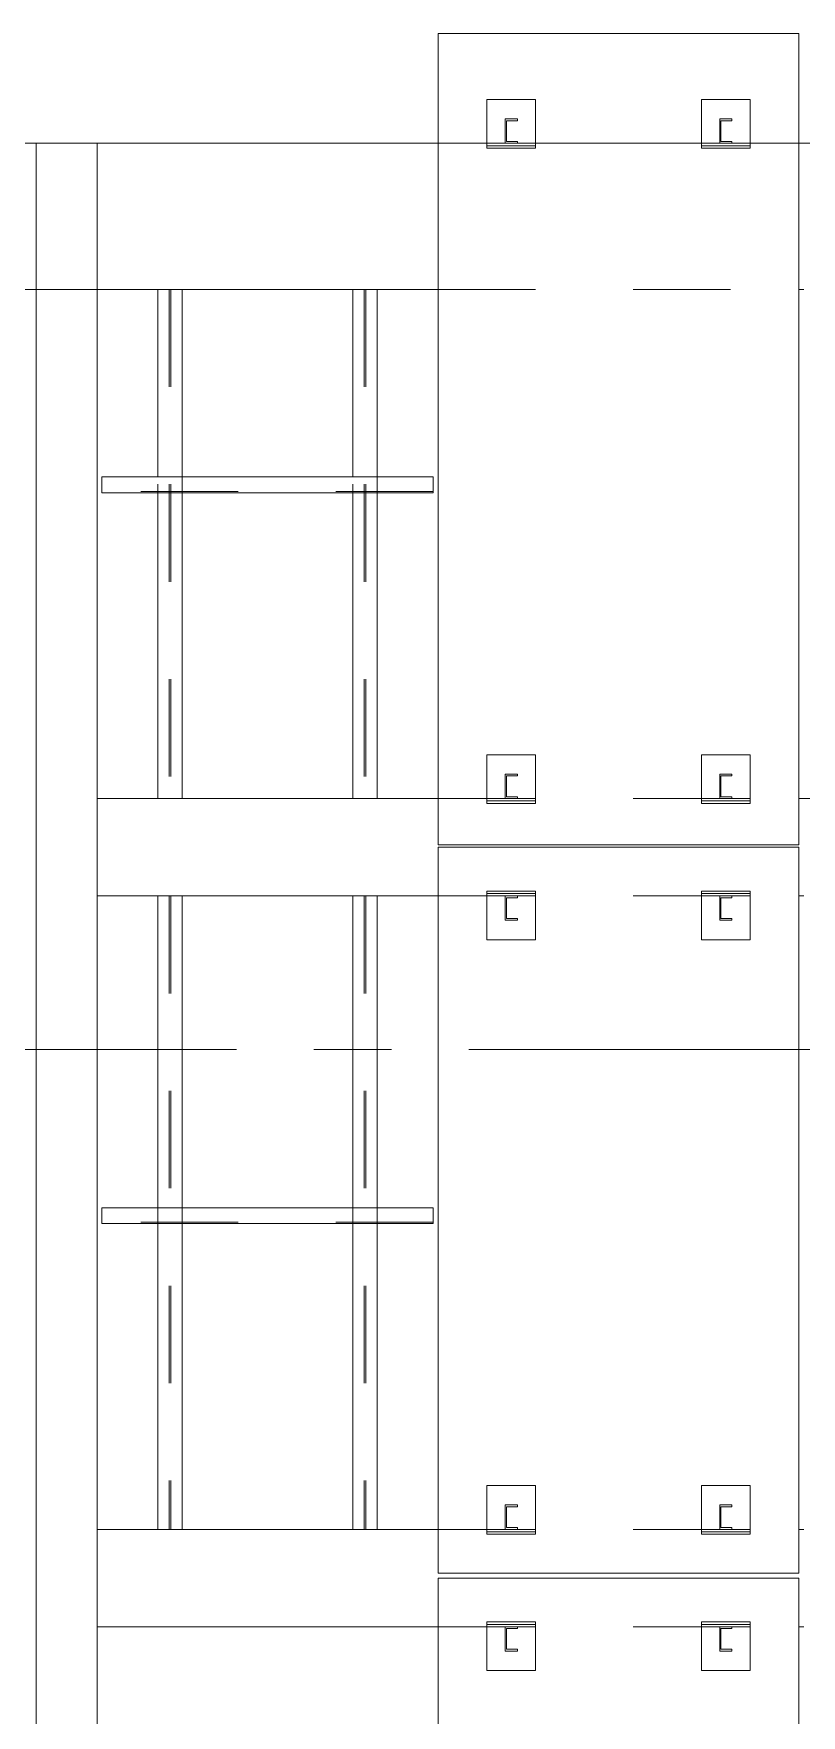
# Model space of a CAD drawing. Header units: millimetres. Extents: x 652937 to 1670132, y 1473552 to 2851037.
# Drawn here: x 663591.98 to 663595.13, y 1524462.31 to 1524469.21 of the extents above; entities that cross this region are included whole.
import ezdxf

# ---------------------------------------------------------------- set-up
doc = ezdxf.new("R2010")
doc.units = ezdxf.units.MM
doc.linetypes.add('XKITLINE00', pattern=[0])
doc.linetypes.add('XKITLINE02', pattern=[4, 2, -2])
doc.layers.add('Part', color=7, linetype='Continuous', lineweight=0)
doc.layers.add('S-GRID', color=7, linetype='Continuous', lineweight=9)

# ---------------------------------------------------------------- blocks, each defined once
blk = doc.blocks.new('*A20101502')
at = {"layer": 'S-GRID', "color": 7, "linetype": 'XKITLINE00', "lineweight": 0}
for p, q in [((704.080443, 66.568115), (712.017943, 66.568115)), ((713.605443, 66.568115), (715.192943, 66.568115)), ((716.780443, 66.568115), (724.717943, 66.568115))]:
    blk.add_line(p, q, dxfattribs=at)
blk = doc.blocks.new('*A20111503')
at = {"layer": 'Part', "color": 7, "linetype": 'XKITLINE00', "lineweight": 0}
for p, q in [((664.159217, 66.568115), (716.152661, 66.568115)), ((723.552661, 66.568115), (723.652661, 66.568115)), ((664.159217, 63.568115), (716.152661, 63.568115)), ((723.652661, 63.568115), (723.552661, 63.568115))]:
    blk.add_line(p, q, dxfattribs=at)
at = {"layer": 'Part', "color": 7, "linetype": 'XKITLINE02', "lineweight": 0}
for p, q in [((716.152661, 66.568115), (723.552661, 66.568115)), ((716.152661, 63.568115), (723.552661, 63.568115))]:
    blk.add_line(p, q, dxfattribs=at)
blk = doc.blocks.new('*A20131505')
at = {"layer": 'S-GRID', "color": 7, "linetype": 'XKITLINE00', "lineweight": 0}
for p, q in [((704.080443, 47.968115), (712.017943, 47.968115)), ((713.605443, 47.968115), (715.192943, 47.968115)), ((716.780443, 47.968115), (724.717943, 47.968115))]:
    blk.add_line(p, q, dxfattribs=at)
blk = doc.blocks.new('*A20141506')
at = {"layer": 'Part', "color": 7, "linetype": 'XKITLINE02', "lineweight": 0}
for p, q in [((721.927734, 53.618115), (722.177739, 53.618115)), ((721.927734, 53.118115), (721.927734, 53.618115)), ((721.927739, 53.118115), (721.927739, 53.618115)), ((722.177739, 53.580615), (721.952734, 53.580615)), ((721.952734, 53.155615), (721.952734, 53.580615)), ((721.952739, 53.155615), (721.952739, 53.580615)), ((722.177734, 53.580615), (722.177734, 53.618115)), ((722.177739, 53.618115), (722.177739, 53.580615)), ((722.177739, 53.118115), (721.927734, 53.118115)), ((721.952734, 53.155615), (722.177739, 53.155615)), ((722.177734, 53.118115), (722.177734, 53.155615)), ((722.177739, 53.155615), (722.177739, 53.118115))]:
    blk.add_line(p, q, dxfattribs=at)
blk = doc.blocks.new('*A20191511')
at = {"layer": 'Part', "color": 7, "linetype": 'XKITLINE02', "lineweight": 0}
for p, q in [((718.152719, 51.218115), (717.152716, 51.218115)), ((717.152716, 51.218115), (717.152716, 50.218115)), ((717.152719, 50.218115), (717.152719, 51.218115)), ((718.152716, 50.218115), (718.152716, 51.218115)), ((718.152719, 50.218115), (718.152719, 51.218115)), ((717.152716, 50.218115), (718.152719, 50.218115))]:
    blk.add_line(p, q, dxfattribs=at)
blk = doc.blocks.new('*A20201512')
at = {"layer": 'Part', "color": 7, "linetype": 'XKITLINE02', "lineweight": 0}
for p, q in [((718.152741, 51.168115), (717.152735, 51.168115)), ((717.152735, 51.118115), (717.152735, 51.168115)), ((718.152741, 51.118115), (717.152735, 51.118115)), ((717.152741, 51.118115), (717.152741, 51.168115)), ((718.152735, 51.168115), (718.152741, 51.168115)), ((718.152735, 51.118115), (718.152735, 51.168115)), ((718.152741, 51.118115), (718.152735, 51.118115)), ((718.152741, 51.168115), (718.152741, 51.118115))]:
    blk.add_line(p, q, dxfattribs=at)
blk = doc.blocks.new('*A20211513')
at = {"layer": 'Part', "color": 7, "linetype": 'XKITLINE02', "lineweight": 0}
for p, q in [((717.527734, 51.118115), (717.777739, 51.118115)), ((717.527734, 50.618115), (717.527734, 51.118115)), ((717.527739, 50.618115), (717.527739, 51.118115)), ((717.777734, 51.080615), (717.777734, 51.118115)), ((717.777739, 51.118115), (717.777739, 51.080615)), ((717.777739, 51.080615), (717.552734, 51.080615)), ((717.552734, 50.655615), (717.552734, 51.080615)), ((717.552739, 50.655615), (717.552739, 51.080615)), ((717.777739, 50.618115), (717.527734, 50.618115)), ((717.552734, 50.655615), (717.777739, 50.655615)), ((717.777734, 50.618115), (717.777734, 50.655615)), ((717.777739, 50.655615), (717.777739, 50.618115))]:
    blk.add_line(p, q, dxfattribs=at)
blk = doc.blocks.new('*A20221514')
at = {"layer": 'Part', "color": 7, "linetype": 'XKITLINE02', "lineweight": 0}
for p, q in [((718.152719, 54.018115), (717.152716, 54.018115)), ((717.152716, 54.018115), (717.152716, 53.018115)), ((717.152719, 53.018115), (717.152719, 54.018115)), ((718.152716, 53.018115), (718.152716, 54.018115)), ((718.152719, 53.018115), (718.152719, 54.018115)), ((717.152716, 53.018115), (718.152719, 53.018115))]:
    blk.add_line(p, q, dxfattribs=at)
blk = doc.blocks.new('*A20231515')
at = {"layer": 'Part', "color": 7, "linetype": 'XKITLINE02', "lineweight": 0}
for p, q in [((718.152741, 53.118115), (717.152735, 53.118115)), ((717.152735, 53.068115), (717.152735, 53.118115)), ((718.152741, 53.068115), (717.152735, 53.068115)), ((717.152741, 53.068115), (717.152741, 53.118115)), ((718.152735, 53.118115), (718.152741, 53.118115)), ((718.152735, 53.068115), (718.152735, 53.118115)), ((718.152741, 53.068115), (718.152735, 53.068115)), ((718.152741, 53.118115), (718.152741, 53.068115))]:
    blk.add_line(p, q, dxfattribs=at)
blk = doc.blocks.new('*A20241516')
at = {"layer": 'Part', "color": 7, "linetype": 'XKITLINE02', "lineweight": 0}
for p, q in [((717.527734, 53.618115), (717.777739, 53.618115)), ((717.527734, 53.118115), (717.527734, 53.618115)), ((717.527739, 53.118115), (717.527739, 53.618115)), ((717.777739, 53.580615), (717.552734, 53.580615)), ((717.552734, 53.155615), (717.552734, 53.580615)), ((717.552739, 53.155615), (717.552739, 53.580615)), ((717.777734, 53.580615), (717.777734, 53.618115)), ((717.777739, 53.618115), (717.777739, 53.580615)), ((717.777739, 53.118115), (717.527734, 53.118115)), ((717.552734, 53.155615), (717.777739, 53.155615)), ((717.777734, 53.118115), (717.777734, 53.155615)), ((717.777739, 53.155615), (717.777739, 53.118115))]:
    blk.add_line(p, q, dxfattribs=at)
blk = doc.blocks.new('*A20341526')
at = {"layer": 'Part', "color": 7, "linetype": 'XKITLINE00', "lineweight": 0}
for p, q in [((707.909217, 47.968115), (707.909217, 66.568115)), ((707.909217, 66.568115), (709.159217, 66.568115)), ((709.159217, 47.968115), (709.159217, 66.568115)), ((709.159217, 66.568115), (709.15923, 66.568115)), ((709.159217, 47.968115), (707.909217, 47.968115)), ((709.15923, 47.968115), (709.159217, 47.968115))]:
    blk.add_line(p, q, dxfattribs=at)
at = {"layer": 'Part', "color": 7, "linetype": 'XKITLINE02', "lineweight": 0}
for p, q in [((707.90923, 47.968115), (707.90923, 66.568115)), ((709.159217, 66.568115), (709.15923, 66.568115)), ((709.15923, 47.968115), (709.15923, 66.568115)), ((709.159217, 47.968115), (709.15923, 47.968115))]:
    blk.add_line(p, q, dxfattribs=at)
blk = doc.blocks.new('*A20391531')
at = {"layer": 'Part', "color": 7, "linetype": 'XKITLINE00', "lineweight": 0}
for p, q in [((707.909217, 31.468115), (707.909217, 47.968115)), ((707.909217, 47.968115), (709.159217, 47.968115)), ((709.15923, 47.968115), (709.159217, 47.968115)), ((709.159217, 47.968115), (709.159217, 31.468115)), ((709.159217, 31.468115), (707.909217, 31.468115)), ((709.15923, 31.468115), (709.159217, 31.468115))]:
    blk.add_line(p, q, dxfattribs=at)
at = {"layer": 'Part', "color": 7, "linetype": 'XKITLINE02', "lineweight": 0}
for p, q in [((707.90923, 31.468115), (707.90923, 47.968115)), ((709.15923, 31.468115), (709.15923, 47.968115))]:
    blk.add_line(p, q, dxfattribs=at)
blk = doc.blocks.new('*A22381729')
at = {"layer": 'Part', "color": 7, "linetype": 'XKITLINE00', "lineweight": 0}
for p, q in [((716.152666, 68.818115), (716.152661, 68.818115)), ((716.152661, 68.818115), (723.552661, 68.818115)), ((716.152661, 52.168115), (716.152661, 68.818115)), ((723.552666, 68.818115), (723.552661, 68.818115)), ((723.552661, 52.168115), (723.552661, 68.818115)), ((716.152666, 52.168115), (716.152661, 52.168115)), ((716.152661, 52.168115), (723.552661, 52.168115)), ((723.552666, 52.168115), (723.552661, 52.168115)), ((716.152666, 52.118115), (716.152661, 52.118115)), ((716.152661, 52.118115), (723.552661, 52.118115)), ((716.152661, 37.218115), (716.152661, 52.118115)), ((723.552666, 52.118115), (723.552661, 52.118115)), ((723.552661, 37.218115), (723.552661, 52.118115)), ((716.152666, 37.218115), (716.152661, 37.218115)), ((716.152661, 37.218115), (723.552661, 37.218115)), ((716.152666, 37.118115), (716.152661, 37.118115)), ((716.152661, 37.118115), (723.552661, 37.118115)), ((716.152661, 25.718115), (716.152661, 37.118115)), ((723.552666, 37.218115), (723.552661, 37.218115)), ((723.552666, 37.118115), (723.552661, 37.118115)), ((723.552661, 25.718115), (723.552661, 37.118115))]:
    blk.add_line(p, q, dxfattribs=at)
at = {"layer": 'Part', "color": 7, "linetype": 'XKITLINE02', "lineweight": 0}
for p, q in [((716.152666, 68.818115), (716.152666, 52.168115)), ((723.552661, 68.818115), (723.552666, 68.818115)), ((723.552666, 68.818115), (723.552666, 52.168115)), ((723.552661, 52.168115), (723.552666, 52.168115)), ((716.152666, 52.118115), (716.152666, 37.218115)), ((723.552661, 52.118115), (723.552666, 52.118115)), ((723.552666, 52.118115), (723.552666, 37.218115)), ((716.152666, 37.118115), (716.152666, 25.718115)), ((723.552661, 37.218115), (723.552666, 37.218115)), ((723.552661, 37.118115), (723.552666, 37.118115)), ((723.552666, 37.118115), (723.552666, 25.718115))]:
    blk.add_line(p, q, dxfattribs=at)
blk = doc.blocks.new('*A22391730')
at = {"layer": 'Part', "color": 7, "linetype": 'XKITLINE00', "lineweight": 0}
for p, q in [((709.159217, 36.118115), (709.159217, 38.118115)), ((709.159217, 38.118115), (709.159225, 38.118115)), ((709.159217, 38.118115), (716.152661, 38.118115)), ((723.652661, 38.118115), (723.552661, 38.118115)), ((709.159225, 36.118115), (709.159217, 36.118115)), ((709.159217, 36.118115), (716.152661, 36.118115)), ((723.652661, 36.118115), (723.552661, 36.118115))]:
    blk.add_line(p, q, dxfattribs=at)
at = {"layer": 'Part', "color": 7, "linetype": 'XKITLINE02', "lineweight": 0}
for p, q in [((709.159225, 38.118115), (709.159225, 36.118115)), ((716.152661, 38.118115), (723.552661, 38.118115)), ((716.152661, 36.118115), (723.552661, 36.118115))]:
    blk.add_line(p, q, dxfattribs=at)
blk = doc.blocks.new('*A22411732')
at = {"layer": 'Part', "color": 7, "linetype": 'XKITLINE00', "lineweight": 0}
for p, q in [((709.159217, 51.118115), (709.159217, 53.118115)), ((709.159217, 53.118115), (709.159225, 53.118115)), ((709.159217, 53.118115), (716.152661, 53.118115)), ((723.652661, 53.118115), (723.552661, 53.118115)), ((731.152682, 53.118115), (731.052661, 53.118115)), ((738.652682, 53.118115), (738.552682, 53.118115)), ((746.152682, 53.118115), (746.052682, 53.118115)), ((753.552687, 52.168115), (753.552687, 52.118115)), ((709.159225, 51.118115), (709.159217, 51.118115)), ((709.159217, 51.118115), (716.152661, 51.118115)), ((723.552661, 51.118115), (723.652661, 51.118115)), ((731.152682, 51.118115), (731.052661, 51.118115)), ((738.652682, 51.118115), (738.552682, 51.118115)), ((746.152682, 51.118115), (746.052682, 51.118115))]:
    blk.add_line(p, q, dxfattribs=at)
at = {"layer": 'Part', "color": 7, "linetype": 'XKITLINE02', "lineweight": 0}
for p, q in [((709.159225, 53.118115), (709.159225, 51.118115)), ((716.152661, 53.118115), (723.552661, 53.118115)), ((753.552695, 53.118115), (723.652661, 53.118115)), ((731.052661, 53.118115), (723.652661, 53.118115)), ((738.552682, 53.118115), (731.152682, 53.118115)), ((746.052682, 53.118115), (738.652682, 53.118115)), ((753.552687, 53.118115), (753.552687, 52.168115)), ((753.552695, 53.118115), (753.552695, 51.118115)), ((753.552687, 52.118115), (753.552687, 51.118115)), ((716.152661, 51.118115), (723.552661, 51.118115)), ((731.052661, 51.118115), (723.652661, 51.118115)), ((738.552682, 51.118115), (731.152682, 51.118115)), ((746.052682, 51.118115), (738.652682, 51.118115)), ((753.552695, 51.118115), (746.152682, 51.118115))]:
    blk.add_line(p, q, dxfattribs=at)
blk = doc.blocks.new('*A22871778')
at = {"layer": 'Part', "color": 7, "linetype": 'XKITLINE00', "lineweight": 0}
for p, q in [((714.402728, 51.118115), (714.402728, 44.718115)), ((714.902728, 51.118115), (714.902728, 44.718115)), ((714.402728, 44.393115), (714.402728, 38.118115)), ((714.902728, 44.393115), (714.902728, 38.118115))]:
    blk.add_line(p, q, dxfattribs=at)
at = {"layer": 'Part', "color": 7, "linetype": 'XKITLINE02', "lineweight": 0}
for p, q in [((714.902731, 51.118115), (714.402728, 51.118115)), ((714.402728, 44.718115), (714.402728, 51.118115)), ((714.402731, 51.118115), (714.402731, 38.118115)), ((714.637728, 51.118115), (714.637728, 38.118115)), ((714.637731, 51.118115), (714.637731, 38.118115)), ((714.667728, 51.118115), (714.667728, 38.118115)), ((714.667731, 51.118115), (714.667731, 38.118115)), ((714.902731, 38.118115), (714.902731, 51.118115)), ((714.402728, 44.718115), (714.402728, 44.393115)), ((714.902728, 44.718115), (714.902728, 44.393115)), ((714.402728, 38.118115), (714.902731, 38.118115))]:
    blk.add_line(p, q, dxfattribs=at)
blk = doc.blocks.new('*A22881779')
at = {"layer": 'Part', "color": 7, "linetype": 'XKITLINE00', "lineweight": 0}
for p, q in [((714.402728, 59.718115), (714.402728, 63.568115)), ((714.902728, 63.568115), (714.902728, 59.718115)), ((714.402728, 59.393115), (714.402728, 53.118115)), ((714.902728, 59.393115), (714.902728, 53.118115))]:
    blk.add_line(p, q, dxfattribs=at)
at = {"layer": 'Part', "color": 7, "linetype": 'XKITLINE02', "lineweight": 0}
for p, q in [((714.902731, 63.568115), (714.402728, 63.568115)), ((714.402728, 63.568115), (714.402728, 59.393115)), ((714.402731, 63.568115), (714.402731, 53.118115)), ((714.637728, 63.568115), (714.637728, 53.118115)), ((714.637731, 63.568115), (714.637731, 53.118115)), ((714.667728, 63.568115), (714.667728, 53.118115)), ((714.667731, 63.568115), (714.667731, 53.118115)), ((714.902731, 53.118115), (714.902731, 63.568115)), ((714.902728, 59.718115), (714.902728, 59.393115)), ((714.402728, 53.118115), (714.902731, 53.118115))]:
    blk.add_line(p, q, dxfattribs=at)
blk = doc.blocks.new('*A22891780')
at = {"layer": 'Part', "color": 7, "linetype": 'XKITLINE00', "lineweight": 0}
for p, q in [((710.404209, 51.118115), (710.404209, 44.718115)), ((710.904209, 51.118115), (710.904209, 44.718115)), ((710.404209, 44.393115), (710.404209, 38.118115)), ((710.904209, 44.393115), (710.904209, 38.118115))]:
    blk.add_line(p, q, dxfattribs=at)
at = {"layer": 'Part', "color": 7, "linetype": 'XKITLINE02', "lineweight": 0}
for p, q in [((710.904213, 51.118115), (710.404209, 51.118115)), ((710.40421, 44.718115), (710.40421, 51.118115)), ((710.404212, 51.118115), (710.404213, 38.118115)), ((710.63921, 51.118115), (710.63921, 38.118115)), ((710.639212, 51.118115), (710.639212, 38.118115)), ((710.66921, 51.118115), (710.66921, 38.118115)), ((710.669212, 51.118115), (710.669212, 38.118115)), ((710.904213, 38.118115), (710.904212, 51.118115)), ((710.404209, 44.718115), (710.404209, 44.393115)), ((710.904209, 44.718115), (710.904209, 44.393115)), ((710.404209, 38.118115), (710.904213, 38.118115))]:
    blk.add_line(p, q, dxfattribs=at)
blk = doc.blocks.new('*A22901781')
at = {"layer": 'Part', "color": 7, "linetype": 'XKITLINE00', "lineweight": 0}
for p, q in [((710.404209, 59.718115), (710.404209, 63.568115)), ((710.904209, 63.568115), (710.904209, 59.718115)), ((710.404209, 59.393115), (710.404209, 53.118115)), ((710.904209, 59.393115), (710.904209, 53.118115))]:
    blk.add_line(p, q, dxfattribs=at)
at = {"layer": 'Part', "color": 7, "linetype": 'XKITLINE02', "lineweight": 0}
for p, q in [((710.904213, 63.568115), (710.404209, 63.568115)), ((710.40421, 63.568115), (710.404209, 59.393115)), ((710.404212, 63.568115), (710.404213, 53.118115)), ((710.63921, 63.568115), (710.63921, 53.118115)), ((710.639212, 63.568115), (710.639212, 53.118115)), ((710.66921, 63.568115), (710.66921, 53.118115)), ((710.669212, 63.568115), (710.669212, 53.118115)), ((710.904213, 53.118115), (710.904212, 63.568115)), ((710.904209, 59.718115), (710.904209, 59.393115)), ((710.404209, 53.118115), (710.904213, 53.118115))]:
    blk.add_line(p, q, dxfattribs=at)
blk = doc.blocks.new('*A22951786')
at = {"layer": 'Part', "color": 7, "linetype": 'XKITLINE02', "lineweight": 0}
for p, q in [((709.254256, 44.718115), (709.254225, 44.718115)), ((709.254225, 44.718115), (709.254225, 44.393115)), ((709.254227, 44.423115), (709.254227, 44.718115)), ((709.254254, 44.423115), (709.254254, 44.718115)), ((716.052605, 44.393115), (716.052605, 44.718115)), ((716.052605, 44.718115), (716.052607, 44.718115)), ((716.052607, 44.718115), (716.052607, 44.423115)), ((716.052635, 44.423115), (716.052635, 44.718115)), ((709.254225, 44.393115), (709.254256, 44.393115)), ((716.052635, 44.423115), (709.254227, 44.423115)), ((716.052607, 44.423115), (716.052635, 44.423115))]:
    blk.add_line(p, q, dxfattribs=at)
at = {"layer": 'Part', "color": 7, "linetype": 'XKITLINE00', "lineweight": 0}
for p, q in [((709.254254, 44.718115), (716.052637, 44.718115)), ((709.254256, 44.718115), (709.254256, 44.393115)), ((716.052635, 44.718115), (716.052637, 44.718115)), ((716.052637, 44.718115), (716.052637, 44.393115)), ((709.254225, 44.393115), (716.052637, 44.393115)), ((716.052637, 44.393115), (716.052605, 44.393115))]:
    blk.add_line(p, q, dxfattribs=at)
blk = doc.blocks.new('*A23011792')
at = {"layer": 'Part', "color": 7, "linetype": 'XKITLINE02', "lineweight": 0}
for p, q in [((722.552719, 51.218115), (721.552716, 51.218115)), ((721.552716, 51.218115), (721.552716, 50.218115)), ((721.552719, 50.218115), (721.552719, 51.218115)), ((722.552716, 50.218115), (722.552716, 51.218115)), ((722.552719, 50.218115), (722.552719, 51.218115)), ((721.552716, 50.218115), (722.552719, 50.218115))]:
    blk.add_line(p, q, dxfattribs=at)
blk = doc.blocks.new('*A23021793')
at = {"layer": 'Part', "color": 7, "linetype": 'XKITLINE02', "lineweight": 0}
for p, q in [((722.552741, 51.168115), (721.552735, 51.168115)), ((721.552735, 51.118115), (721.552735, 51.168115)), ((722.552741, 51.118115), (721.552735, 51.118115)), ((721.552741, 51.118115), (721.552741, 51.168115)), ((722.552735, 51.168115), (722.552741, 51.168115)), ((722.552735, 51.118115), (722.552735, 51.168115)), ((722.552741, 51.118115), (722.552735, 51.118115)), ((722.552741, 51.168115), (722.552741, 51.118115))]:
    blk.add_line(p, q, dxfattribs=at)
blk = doc.blocks.new('*A23031794')
at = {"layer": 'Part', "color": 7, "linetype": 'XKITLINE02', "lineweight": 0}
for p, q in [((721.927734, 51.118115), (722.177739, 51.118115)), ((721.927734, 50.618115), (721.927734, 51.118115)), ((721.927739, 50.618115), (721.927739, 51.118115)), ((722.177734, 51.080615), (722.177734, 51.118115)), ((722.177739, 51.118115), (722.177739, 51.080615)), ((722.177739, 51.080615), (721.952734, 51.080615)), ((721.952734, 50.655615), (721.952734, 51.080615)), ((721.952739, 50.655615), (721.952739, 51.080615)), ((722.177739, 50.618115), (721.927734, 50.618115)), ((721.952734, 50.655615), (722.177739, 50.655615)), ((722.177734, 50.618115), (722.177734, 50.655615)), ((722.177739, 50.655615), (722.177739, 50.618115))]:
    blk.add_line(p, q, dxfattribs=at)
blk = doc.blocks.new('*A23041795')
at = {"layer": 'Part', "color": 7, "linetype": 'XKITLINE02', "lineweight": 0}
for p, q in [((722.552719, 54.018115), (721.552716, 54.018115)), ((721.552716, 54.018115), (721.552716, 53.018115)), ((721.552719, 53.018115), (721.552719, 54.018115)), ((722.552716, 53.018115), (722.552716, 54.018115)), ((722.552719, 53.018115), (722.552719, 54.018115)), ((721.552716, 53.018115), (722.552719, 53.018115))]:
    blk.add_line(p, q, dxfattribs=at)
blk = doc.blocks.new('*A23051796')
at = {"layer": 'Part', "color": 7, "linetype": 'XKITLINE02', "lineweight": 0}
for p, q in [((722.552741, 53.118115), (721.552735, 53.118115)), ((721.552735, 53.068115), (721.552735, 53.118115)), ((722.552741, 53.068115), (721.552735, 53.068115)), ((721.552741, 53.068115), (721.552741, 53.118115)), ((722.552735, 53.118115), (722.552741, 53.118115)), ((722.552735, 53.068115), (722.552735, 53.118115)), ((722.552741, 53.068115), (722.552735, 53.068115)), ((722.552741, 53.118115), (722.552741, 53.068115))]:
    blk.add_line(p, q, dxfattribs=at)
blk = doc.blocks.new('*A23181809')
at = {"layer": 'Part', "color": 7, "linetype": 'XKITLINE02', "lineweight": 0}
for p, q in [((717.527734, 36.118115), (717.777739, 36.118115)), ((717.527734, 35.618115), (717.527734, 36.118115)), ((717.527739, 35.618115), (717.527739, 36.118115)), ((717.777739, 36.080615), (717.552734, 36.080615)), ((717.552734, 35.655615), (717.552734, 36.080615)), ((717.552739, 35.655615), (717.552739, 36.080615)), ((717.777734, 36.080615), (717.777734, 36.118115)), ((717.777739, 36.118115), (717.777739, 36.080615)), ((717.777739, 35.618115), (717.527734, 35.618115)), ((717.552734, 35.655615), (717.777739, 35.655615)), ((717.777734, 35.618115), (717.777734, 35.655615)), ((717.777739, 35.655615), (717.777739, 35.618115))]:
    blk.add_line(p, q, dxfattribs=at)
blk = doc.blocks.new('*A23191810')
at = {"layer": 'Part', "color": 7, "linetype": 'XKITLINE02', "lineweight": 0}
for p, q in [((718.152741, 36.168115), (717.152735, 36.168115)), ((717.152735, 36.118115), (717.152735, 36.168115)), ((718.152741, 36.118115), (717.152735, 36.118115)), ((717.152741, 36.118115), (717.152741, 36.168115)), ((718.152735, 36.168115), (718.152741, 36.168115)), ((718.152735, 36.118115), (718.152735, 36.168115)), ((718.152741, 36.118115), (718.152735, 36.118115)), ((718.152741, 36.168115), (718.152741, 36.118115))]:
    blk.add_line(p, q, dxfattribs=at)
blk = doc.blocks.new('*A23201811')
at = {"layer": 'Part', "color": 7, "linetype": 'XKITLINE02', "lineweight": 0}
for p, q in [((718.152719, 36.218115), (717.152716, 36.218115)), ((717.152716, 36.218115), (717.152716, 35.218115)), ((717.152719, 35.218115), (717.152719, 36.218115)), ((718.152716, 35.218115), (718.152716, 36.218115)), ((718.152719, 35.218115), (718.152719, 36.218115)), ((717.152716, 35.218115), (718.152719, 35.218115))]:
    blk.add_line(p, q, dxfattribs=at)
blk = doc.blocks.new('*A23581849')
at = {"layer": 'Part', "color": 7, "linetype": 'XKITLINE02', "lineweight": 0}
for p, q in [((721.927734, 38.618115), (722.177739, 38.618115)), ((721.927734, 38.118115), (721.927734, 38.618115)), ((721.927739, 38.118115), (721.927739, 38.618115)), ((722.177739, 38.580615), (721.952734, 38.580615)), ((721.952734, 38.155615), (721.952734, 38.580615)), ((721.952739, 38.155615), (721.952739, 38.580615)), ((722.177734, 38.580615), (722.177734, 38.618115)), ((722.177739, 38.618115), (722.177739, 38.580615)), ((722.177739, 38.118115), (721.927734, 38.118115)), ((721.952734, 38.155615), (722.177739, 38.155615)), ((722.177734, 38.118115), (722.177734, 38.155615)), ((722.177739, 38.155615), (722.177739, 38.118115))]:
    blk.add_line(p, q, dxfattribs=at)
blk = doc.blocks.new('*A23591850')
at = {"layer": 'Part', "color": 7, "linetype": 'XKITLINE02', "lineweight": 0}
for p, q in [((722.552719, 39.018115), (721.552716, 39.018115)), ((721.552716, 39.018115), (721.552716, 38.018115)), ((721.552719, 38.018115), (721.552719, 39.018115)), ((722.552716, 38.018115), (722.552716, 39.018115)), ((722.552719, 38.018115), (722.552719, 39.018115)), ((721.552716, 38.018115), (722.552719, 38.018115))]:
    blk.add_line(p, q, dxfattribs=at)
blk = doc.blocks.new('*A23601851')
at = {"layer": 'Part', "color": 7, "linetype": 'XKITLINE02', "lineweight": 0}
for p, q in [((722.552741, 38.118115), (721.552735, 38.118115)), ((721.552735, 38.068115), (721.552735, 38.118115)), ((722.552741, 38.068115), (721.552735, 38.068115)), ((721.552741, 38.068115), (721.552741, 38.118115)), ((722.552735, 38.118115), (722.552741, 38.118115)), ((722.552735, 38.068115), (722.552735, 38.118115)), ((722.552741, 38.068115), (722.552735, 38.068115)), ((722.552741, 38.118115), (722.552741, 38.068115))]:
    blk.add_line(p, q, dxfattribs=at)
blk = doc.blocks.new('*A23631854')
at = {"layer": 'Part', "color": 7, "linetype": 'XKITLINE02', "lineweight": 0}
for p, q in [((717.527734, 38.618115), (717.777739, 38.618115)), ((717.527734, 38.118115), (717.527734, 38.618115)), ((717.527739, 38.118115), (717.527739, 38.618115)), ((717.777739, 38.580615), (717.552734, 38.580615)), ((717.552734, 38.155615), (717.552734, 38.580615)), ((717.552739, 38.155615), (717.552739, 38.580615)), ((717.777734, 38.580615), (717.777734, 38.618115)), ((717.777739, 38.618115), (717.777739, 38.580615)), ((717.777739, 38.118115), (717.527734, 38.118115)), ((717.552734, 38.155615), (717.777739, 38.155615)), ((717.777734, 38.118115), (717.777734, 38.155615)), ((717.777739, 38.155615), (717.777739, 38.118115))]:
    blk.add_line(p, q, dxfattribs=at)
blk = doc.blocks.new('*A23641855')
at = {"layer": 'Part', "color": 7, "linetype": 'XKITLINE02', "lineweight": 0}
for p, q in [((718.152719, 39.018115), (717.152716, 39.018115)), ((717.152716, 39.018115), (717.152716, 38.018115)), ((717.152719, 38.018115), (717.152719, 39.018115)), ((718.152716, 38.018115), (718.152716, 39.018115)), ((718.152719, 38.018115), (718.152719, 39.018115)), ((717.152716, 38.018115), (718.152719, 38.018115))]:
    blk.add_line(p, q, dxfattribs=at)
blk = doc.blocks.new('*A23651856')
at = {"layer": 'Part', "color": 7, "linetype": 'XKITLINE02', "lineweight": 0}
for p, q in [((718.152741, 38.118115), (717.152735, 38.118115)), ((717.152735, 38.068115), (717.152735, 38.118115)), ((718.152741, 38.068115), (717.152735, 38.068115)), ((717.152741, 38.068115), (717.152741, 38.118115)), ((718.152735, 38.118115), (718.152741, 38.118115)), ((718.152735, 38.068115), (718.152735, 38.118115)), ((718.152741, 38.068115), (718.152735, 38.068115)), ((718.152741, 38.118115), (718.152741, 38.068115))]:
    blk.add_line(p, q, dxfattribs=at)
blk = doc.blocks.new('*A24011892')
at = {"layer": 'Part', "color": 7, "linetype": 'XKITLINE02', "lineweight": 0}
for p, q in [((721.927734, 36.118115), (722.177739, 36.118115)), ((721.927734, 35.618115), (721.927734, 36.118115)), ((721.927739, 35.618115), (721.927739, 36.118115)), ((722.177739, 36.080615), (721.952734, 36.080615)), ((721.952734, 35.655615), (721.952734, 36.080615)), ((721.952739, 35.655615), (721.952739, 36.080615)), ((722.177734, 36.080615), (722.177734, 36.118115)), ((722.177739, 36.118115), (722.177739, 36.080615)), ((722.177739, 35.618115), (721.927734, 35.618115)), ((721.952734, 35.655615), (722.177739, 35.655615)), ((722.177734, 35.618115), (722.177734, 35.655615)), ((722.177739, 35.655615), (722.177739, 35.618115))]:
    blk.add_line(p, q, dxfattribs=at)
blk = doc.blocks.new('*A24021893')
at = {"layer": 'Part', "color": 7, "linetype": 'XKITLINE02', "lineweight": 0}
for p, q in [((722.552741, 36.168115), (721.552735, 36.168115)), ((721.552735, 36.118115), (721.552735, 36.168115)), ((722.552741, 36.118115), (721.552735, 36.118115)), ((721.552741, 36.118115), (721.552741, 36.168115)), ((722.552735, 36.168115), (722.552741, 36.168115)), ((722.552735, 36.118115), (722.552735, 36.168115)), ((722.552741, 36.118115), (722.552735, 36.118115)), ((722.552741, 36.168115), (722.552741, 36.118115))]:
    blk.add_line(p, q, dxfattribs=at)
blk = doc.blocks.new('*A24031894')
at = {"layer": 'Part', "color": 7, "linetype": 'XKITLINE02', "lineweight": 0}
for p, q in [((722.552719, 36.218115), (721.552716, 36.218115)), ((721.552716, 36.218115), (721.552716, 35.218115)), ((721.552719, 35.218115), (721.552719, 36.218115)), ((722.552716, 35.218115), (722.552716, 36.218115)), ((722.552719, 35.218115), (722.552719, 36.218115)), ((721.552716, 35.218115), (722.552719, 35.218115))]:
    blk.add_line(p, q, dxfattribs=at)
blk = doc.blocks.new('*A24921983')
at = {"layer": 'Part', "color": 7, "linetype": 'XKITLINE02', "lineweight": 0}
for p, q in [((718.152741, 66.568115), (717.152735, 66.568115)), ((717.152735, 66.518115), (717.152735, 66.568115)), ((718.152741, 66.518115), (717.152735, 66.518115)), ((717.152741, 66.518115), (717.152741, 66.568115)), ((718.152735, 66.568115), (718.152741, 66.568115)), ((718.152735, 66.518115), (718.152735, 66.568115)), ((718.152741, 66.518115), (718.152735, 66.518115)), ((718.152741, 66.568115), (718.152741, 66.518115))]:
    blk.add_line(p, q, dxfattribs=at)
blk = doc.blocks.new('*A24931984')
at = {"layer": 'Part', "color": 7, "linetype": 'XKITLINE02', "lineweight": 0}
for p, q in [((722.552741, 66.568115), (721.552735, 66.568115)), ((721.552735, 66.518115), (721.552735, 66.568115)), ((722.552741, 66.518115), (721.552735, 66.518115)), ((721.552741, 66.518115), (721.552741, 66.568115)), ((722.552735, 66.568115), (722.552741, 66.568115)), ((722.552735, 66.518115), (722.552735, 66.568115)), ((722.552741, 66.518115), (722.552735, 66.518115)), ((722.552741, 66.568115), (722.552741, 66.518115))]:
    blk.add_line(p, q, dxfattribs=at)
blk = doc.blocks.new('*A24941985')
at = {"layer": 'Part', "color": 7, "linetype": 'XKITLINE02', "lineweight": 0}
for p, q in [((718.152719, 67.468115), (717.152717, 67.468115)), ((717.152717, 67.468115), (717.152717, 66.468115)), ((717.152719, 66.468115), (717.152719, 67.468115)), ((718.152717, 66.468115), (718.152717, 67.468115)), ((718.152719, 66.468115), (718.152719, 67.468115)), ((717.152717, 66.468115), (718.152719, 66.468115))]:
    blk.add_line(p, q, dxfattribs=at)
blk = doc.blocks.new('*A24951986')
at = {"layer": 'Part', "color": 7, "linetype": 'XKITLINE02', "lineweight": 0}
for p, q in [((722.552719, 67.468115), (721.552717, 67.468115)), ((721.552717, 67.468115), (721.552717, 66.468115)), ((721.552719, 66.468115), (721.552719, 67.468115)), ((722.552717, 66.468115), (722.552717, 67.468115)), ((722.552719, 66.468115), (722.552719, 67.468115)), ((721.552717, 66.468115), (722.552719, 66.468115))]:
    blk.add_line(p, q, dxfattribs=at)
blk = doc.blocks.new('*A24961987')
at = {"layer": 'Part', "color": 7, "linetype": 'XKITLINE02', "lineweight": 0}
for p, q in [((717.527734, 67.068115), (717.777739, 67.068115)), ((717.527734, 66.568115), (717.527734, 67.068115)), ((717.527739, 66.568115), (717.527739, 67.068115)), ((717.777739, 67.030615), (717.552734, 67.030615)), ((717.552734, 66.605615), (717.552734, 67.030615)), ((717.552739, 66.605615), (717.552739, 67.030615)), ((717.777734, 67.030615), (717.777734, 67.068115)), ((717.777739, 67.068115), (717.777739, 67.030615)), ((717.777739, 66.568115), (717.527734, 66.568115)), ((717.552734, 66.605615), (717.777739, 66.605615)), ((717.777734, 66.568115), (717.777734, 66.605615)), ((717.777739, 66.605615), (717.777739, 66.568115))]:
    blk.add_line(p, q, dxfattribs=at)
blk = doc.blocks.new('*A24971988')
at = {"layer": 'Part', "color": 7, "linetype": 'XKITLINE02', "lineweight": 0}
for p, q in [((721.927734, 67.068115), (722.177739, 67.068115)), ((721.927734, 66.568115), (721.927734, 67.068115)), ((721.927739, 66.568115), (721.927739, 67.068115)), ((722.177739, 67.030615), (721.952734, 67.030615)), ((721.952734, 66.605615), (721.952734, 67.030615)), ((721.952739, 66.605615), (721.952739, 67.030615)), ((722.177734, 67.030615), (722.177734, 67.068115)), ((722.177739, 67.068115), (722.177739, 67.030615)), ((722.177739, 66.568115), (721.927734, 66.568115)), ((721.952734, 66.605615), (722.177739, 66.605615)), ((722.177734, 66.568115), (722.177734, 66.605615)), ((722.177739, 66.605615), (722.177739, 66.568115))]:
    blk.add_line(p, q, dxfattribs=at)
blk = doc.blocks.new('*A25011992')
at = {"layer": 'Part', "color": 7, "linetype": 'XKITLINE02', "lineweight": 0}
for p, q in [((709.254256, 59.718115), (709.254225, 59.718115)), ((709.254225, 59.718115), (709.254225, 59.393115)), ((709.254227, 59.423115), (709.254227, 59.718115)), ((709.254254, 59.423115), (709.254254, 59.718115)), ((716.052605, 59.393115), (716.052605, 59.718115)), ((716.052605, 59.718115), (716.052607, 59.718115)), ((716.052607, 59.718115), (716.052607, 59.423115)), ((716.052635, 59.423115), (716.052635, 59.718115)), ((709.254225, 59.393115), (709.254256, 59.393115)), ((716.052635, 59.423115), (709.254227, 59.423115)), ((716.052607, 59.423115), (716.052635, 59.423115))]:
    blk.add_line(p, q, dxfattribs=at)
at = {"layer": 'Part', "color": 7, "linetype": 'XKITLINE00', "lineweight": 0}
for p, q in [((709.254254, 59.718115), (716.052637, 59.718115)), ((709.254256, 59.718115), (709.254256, 59.393115)), ((716.052635, 59.718115), (716.052637, 59.718115)), ((716.052637, 59.718115), (716.052637, 59.393115)), ((709.254225, 59.393115), (716.052637, 59.393115)), ((716.052637, 59.393115), (716.052605, 59.393115))]:
    blk.add_line(p, q, dxfattribs=at)
blk = doc.blocks.new('si11')
at = {"color": 7, "lineweight": 0, "xscale": 200, "yscale": 200, "zscale": 200}
for name in ['*A22381729', '*A20101502', '*A24941985', '*A24951986', '*A24961987', '*A24971988', '*A20111503', '*A20341526', '*A24921983', '*A24931984', '*A22901781', '*A22881779', '*A25011992', '*A20221514', '*A23041795', '*A20241516', '*A20141506', '*A22411732', '*A20231515', '*A23051796', '*A22891780', '*A22871778', '*A20191511', '*A20201512', '*A20211513', '*A23011792', '*A23021793', '*A23031794', '*A20131505', '*A20391531', '*A22951786', '*A23641855', '*A23591850', '*A23631854', '*A23581849', '*A22391730', '*A23651856', '*A23601851', '*A23201811', '*A24031894', '*A23191810', '*A23181809', '*A24021893', '*A24011892']:
    blk.add_blockref(name, (-125633.2, 57033.4), dxfattribs=at)

msp = doc.modelspace()

# ---------------------------------------------------------------- block references
at = {"color": 7, "xscale": 0.001, "yscale": 0.001, "zscale": 0.001}
msp.add_blockref('si11', (663576.0456, 1524398.4161), dxfattribs=at)

doc.saveas('drawing.dxf')
